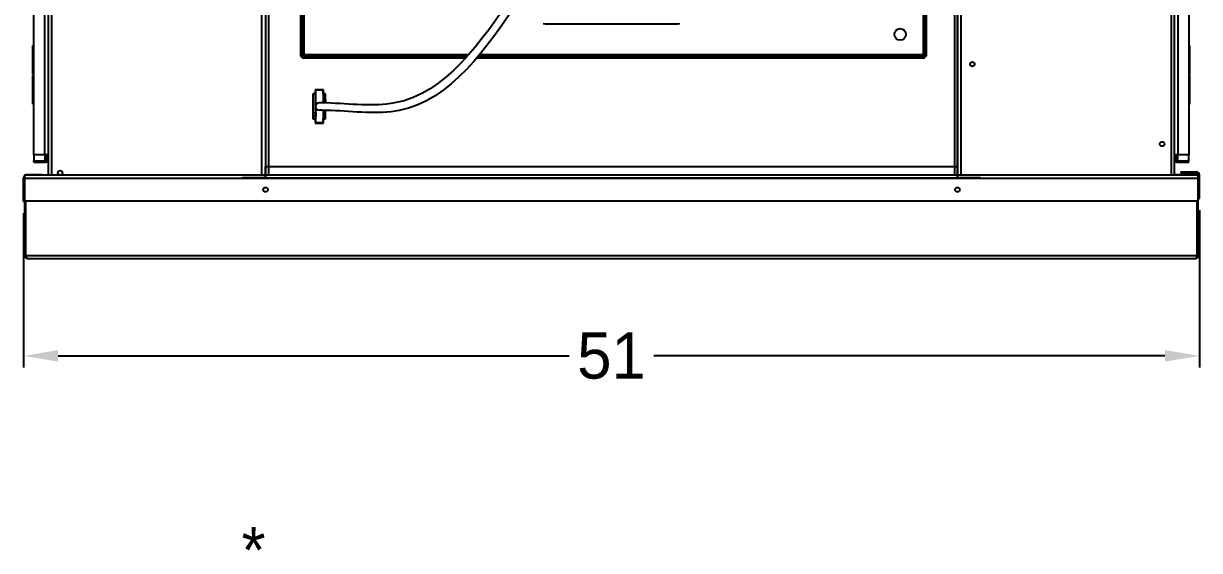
# Model space of a CAD drawing. Header units: inches. Extents: x 1229 to 1453, y -1023 to -720.
# Drawn here: x 1228.7 to 1279.7, y -780.7 to -757.8 of the extents above; entities that cross this region are included whole.
import ezdxf

# ---------------------------------------------------------------- set-up
doc = ezdxf.new("R2010")
doc.units = ezdxf.units.IN
doc.header["$MEASUREMENT"] = 0
doc.header["$PDSIZE"] = -1
doc.dimstyles.new('RAE Solutions', dxfattribs={"dimtxt": 2, "dimasz": 1.5, "dimexe": 0.5, "dimexo": 0.5, "dimgap": 0.5, "dimtad": 0, "dimtih": 1, "dimtoh": 1, "dimdec": 3, "dimrnd": 0.125, "dimzin": 1, "dimdsep": 46, "dimlunit": 5, "dimtxsty": 'Standard', "dimcen": 0.09, "dimadec": 0, "dimazin": 0, "dimtfac": 1, "dimtdec": 3, "dimtofl": 0, "dimtmove": 0, "dimatfit": 3, "dimfxl": 1, "dimtolj": 1, "dimtzin": 1, "dimarcsym": 0})

# ---------------------------------------------------------------- blocks, each defined once
blk = doc.blocks.new('*D250')
at = {"color": 0, "lineweight": -2, "transparency": 16777216}
for p, q in [((1228.678, -766.065), (1228.678, -772.754)), ((1279.669, -765.937), (1279.669, -772.754)), ((1230.178, -772.254), (1252.341, -772.254)), ((1278.169, -772.254), (1256.007, -772.254))]:
    blk.add_line(p, q, dxfattribs=at)
at = {"color": 0, "transparency": 16777216}
for points in [[(1230.178, -772.004), (1230.178, -772.504), (1228.678, -772.254)], [(1278.169, -772.004), (1278.169, -772.504), (1279.669, -772.254)]]:
    blk.add_solid(points, dxfattribs=at)
at = {"layer": 'Defpoints', "color": 0, "transparency": 16777216}
for p in [(1228.678, -765.565), (1279.669, -765.437), (1279.669, -772.254)]:
    blk.add_point(p, dxfattribs=at)
at = {"color": 0, "transparency": 16777216, "insert": (1254.174, -772.254), "char_height": 2, "attachment_point": 5}
blk.add_mtext('\\A1;51', dxfattribs=at)

msp = doc.modelspace()

# ---------------------------------------------------------------- linework, layer by layer
at = {"color": 18, "true_color": 0x000000}
for p, q in [((1239.1739, -725.9825), (1239.1739, -764.539)), ((1269.1739, -764.539), (1269.1739, -725.9825)), ((1239.1739, -764.539), (1239.1739, -764.039)), ((1239.1739, -764.039), (1269.1739, -764.039)), ((1239.1739, -764.539), (1239.1739, -764.039)), ((1239.1739, -764.539), (1238.1739, -764.539)), ((1239.1739, -764.539), (1238.1739, -764.539)), ((1239.1739, -764.539), (1269.1739, -764.539)), ((1239.1739, -764.539), (1269.1739, -764.539)), ((1270.1739, -764.539), (1269.1739, -764.539)), ((1270.1739, -764.539), (1269.1739, -764.539))]:
    msp.add_line(p, q, dxfattribs=at)
at = {"color": 18, "linetype": 'Continuous', "lineweight": 25, "true_color": 0x000000}
for p, q in [((1229.7671, -764.4265), (1229.7671, -727.0196)), ((1229.7671, -764.4265), (1229.7671, -727.0196)), ((1229.7671, -764.4265), (1229.7671, -727.0196)), ((1229.9001, -764.4265), (1229.9001, -727.0196)), ((1229.9001, -764.4265), (1229.9001, -727.0196)), ((1229.9001, -764.4265), (1229.9001, -727.0196)), ((1278.4369, -727.0196), (1278.4369, -764.4265)), ((1278.4369, -727.0196), (1278.4369, -764.4265)), ((1278.4369, -727.0196), (1278.4369, -764.4265)), ((1278.5699, -727.0196), (1278.5699, -764.4265)), ((1278.5699, -727.0196), (1278.5699, -764.4265)), ((1278.5699, -727.0196), (1278.5699, -764.4265)), ((1229.1261, -763.5456), (1229.1261, -727.2956)), ((1229.1261, -763.5456), (1229.1261, -727.2956)), ((1229.1261, -763.5456), (1229.1261, -727.2956)), ((1229.6051, -763.5456), (1229.6051, -727.2956)), ((1229.6051, -763.5456), (1229.6051, -727.2956)), ((1229.6051, -763.5456), (1229.6051, -727.2956)), ((1229.7511, -727.2956), (1229.7511, -763.5456)), ((1229.7511, -727.2956), (1229.7511, -763.5456)), ((1229.7511, -727.2956), (1229.7511, -763.5456)), ((1278.5859, -763.5456), (1278.5859, -727.2956)), ((1278.5859, -763.5456), (1278.5859, -727.2956)), ((1278.5859, -763.5456), (1278.5859, -727.2956)), ((1278.7319, -727.2956), (1278.7319, -763.5456)), ((1278.7319, -727.2956), (1278.7319, -763.5456)), ((1278.7319, -727.2956), (1278.7319, -763.5456)), ((1279.2109, -727.2956), (1279.2109, -763.5456)), ((1279.2109, -727.2956), (1279.2109, -763.5456)), ((1279.2109, -727.2956), (1279.2109, -763.5456)), ((1239.0171, -764.4265), (1239.0171, -731.0276)), ((1239.0171, -764.4265), (1239.0171, -731.0276)), ((1239.0171, -764.4265), (1239.0171, -731.0276)), ((1239.1739, -730.9825), (1239.1739, -764.4265)), ((1239.1739, -730.9825), (1239.1739, -764.4265)), ((1239.1739, -730.9825), (1239.1739, -764.4265)), ((1239.3069, -730.9825), (1239.3069, -764.4265)), ((1239.3069, -730.9825), (1239.3069, -764.4265)), ((1239.3069, -730.9825), (1239.3069, -764.4265)), ((1269.0409, -730.9825), (1269.0409, -764.4265)), ((1269.0409, -730.9825), (1269.0409, -764.4265)), ((1269.0409, -730.9825), (1269.0409, -764.4265)), ((1269.1739, -730.9825), (1269.1739, -764.4265)), ((1269.1739, -730.9825), (1269.1739, -764.4265)), ((1269.1739, -730.9825), (1269.1739, -764.4265)), ((1269.3199, -731.0276), (1269.3199, -764.4265)), ((1269.3199, -731.0276), (1269.3199, -764.4265)), ((1269.3199, -731.0276), (1269.3199, -764.4265)), ((1240.7536, -731.8687), (1240.7536, -759.2706)), ((1240.8366, -731.9447), (1240.8366, -759.1947)), ((1267.6906, -731.9447), (1267.6906, -759.1947)), ((1267.7736, -759.2706), (1267.7736, -731.8687)), ((1267.8366, -759.2706), (1267.8366, -731.8687)), ((1240.6906, -755.9397), (1240.6906, -759.2706)), ((1251.2059, -757.8487), (1251.2963, -757.8592)), ((1251.2963, -757.8592), (1257.0514, -757.8592)), ((1257.0514, -757.8592), (1257.1418, -757.8487)), ((1229.0791, -760.0406), (1229.0791, -758.8006)), ((1229.1261, -758.8006), (1229.0791, -758.8006)), ((1229.0791, -760.0406), (1229.0791, -758.8006)), ((1229.1261, -758.8006), (1229.0791, -758.8006)), ((1229.0791, -760.0406), (1229.0791, -758.8006)), ((1229.1261, -758.8006), (1229.0791, -758.8006)), ((1240.8366, -759.1947), (1247.9842, -759.1947)), ((1248.4552, -759.1947), (1267.6906, -759.1947)), ((1279.2579, -758.8051), (1279.2109, -758.8051)), ((1279.2579, -758.8051), (1279.2109, -758.8051)), ((1279.2579, -758.8051), (1279.2109, -758.8051)), ((1279.2579, -760.0451), (1279.2579, -758.8051)), ((1279.2579, -760.0451), (1279.2579, -758.8051)), ((1279.2579, -760.0451), (1279.2579, -758.8051)), ((1240.6906, -759.2706), (1240.7536, -759.2706)), ((1240.7607, -759.3407), (1240.7607, -759.2777)), ((1240.7607, -759.2777), (1247.9105, -759.2777)), ((1240.7607, -759.3407), (1247.8535, -759.3407)), ((1248.3331, -759.3407), (1267.7665, -759.3407)), ((1248.3862, -759.2777), (1267.7665, -759.2777)), ((1267.7665, -759.3407), (1267.7665, -759.2777)), ((1267.8366, -759.2706), (1267.7736, -759.2706)), ((1229.1261, -760.0406), (1229.0791, -760.0406)), ((1229.1261, -760.0406), (1229.0791, -760.0406)), ((1229.1261, -760.0406), (1229.0791, -760.0406)), ((1229.0796, -761.3431), (1229.0796, -760.1031)), ((1229.1261, -760.1031), (1229.0796, -760.1031)), ((1229.0796, -761.3431), (1229.0796, -760.1031)), ((1229.1261, -760.1031), (1229.0796, -760.1031)), ((1229.0796, -761.3431), (1229.0796, -760.1031)), ((1229.1261, -760.1031), (1229.0796, -760.1031)), ((1229.0949, -760.0406), (1229.0949, -760.1031)), ((1229.0949, -760.0406), (1229.0949, -760.1031)), ((1229.0949, -760.0406), (1229.0949, -760.1031)), ((1229.7511, -760.1031), (1229.7671, -760.1031)), ((1229.7511, -760.1031), (1229.7671, -760.1031)), ((1229.7511, -760.1031), (1229.7671, -760.1031)), ((1278.5699, -760.1076), (1278.5859, -760.1076)), ((1278.5699, -760.1076), (1278.5859, -760.1076)), ((1278.5699, -760.1076), (1278.5859, -760.1076)), ((1279.2579, -760.0451), (1279.2109, -760.0451)), ((1279.2579, -760.0451), (1279.2109, -760.0451)), ((1279.2579, -760.0451), (1279.2109, -760.0451)), ((1279.2574, -760.1076), (1279.2109, -760.1076)), ((1279.2574, -760.1076), (1279.2109, -760.1076)), ((1279.2574, -760.1076), (1279.2109, -760.1076)), ((1279.2421, -760.1076), (1279.2421, -760.0451)), ((1279.2421, -760.1076), (1279.2421, -760.0451)), ((1279.2421, -760.1076), (1279.2421, -760.0451)), ((1279.2574, -761.3476), (1279.2574, -760.1076)), ((1279.2574, -761.3476), (1279.2574, -760.1076)), ((1279.2574, -761.3476), (1279.2574, -760.1076)), ((1241.6821, -760.7262), (1241.3221, -760.7262)), ((1241.3221, -760.7262), (1241.3221, -760.9012)), ((1241.6721, -760.7262), (1241.3321, -760.7262)), ((1241.3321, -760.7262), (1241.3321, -760.9012)), ((1241.6721, -760.7362), (1241.3321, -760.7362)), ((1241.3321, -760.7362), (1241.3321, -760.9112)), ((1241.6721, -760.9012), (1241.6721, -760.7262)), ((1241.6721, -760.9112), (1241.6721, -760.7362)), ((1241.6821, -760.9012), (1241.6821, -760.7262)), ((1241.2271, -760.9012), (1241.2271, -761.9862)), ((1241.3221, -760.9012), (1241.2271, -760.9012)), ((1241.2371, -760.9012), (1241.2371, -761.7162)), ((1241.3321, -760.9012), (1241.2371, -760.9012)), ((1241.2371, -760.9112), (1241.2371, -761.9762)), ((1241.3321, -760.9112), (1241.2371, -760.9112)), ((1241.3321, -760.9112), (1241.3321, -761.9762)), ((1241.7671, -760.9012), (1241.6721, -760.9012)), ((1241.7671, -760.9112), (1241.6721, -760.9112)), ((1241.6721, -760.9112), (1241.6721, -761.2852)), ((1241.7771, -760.9012), (1241.6821, -760.9012)), ((1241.7671, -761.2885), (1241.7671, -760.9012)), ((1241.7671, -761.2885), (1241.7671, -760.9112)), ((1241.7671, -761.1501), (1241.7671, -761.2885)), ((1241.7771, -761.2889), (1241.7771, -760.9012)), ((1229.1261, -761.3431), (1229.0796, -761.3431)), ((1229.1261, -761.3431), (1229.0796, -761.3431)), ((1229.1261, -761.3431), (1229.0796, -761.3431)), ((1229.7511, -761.3431), (1229.7671, -761.3431)), ((1229.7511, -761.3431), (1229.7671, -761.3431)), ((1229.7511, -761.3431), (1229.7671, -761.3431)), ((1241.2371, -761.7162), (1241.3471, -761.7162)), ((1241.3471, -761.7162), (1241.3471, -761.8662)), ((1241.6721, -761.6099), (1241.6721, -761.9762)), ((1241.7671, -761.9662), (1241.7671, -761.6122)), ((1241.7671, -761.9762), (1241.7671, -761.6122)), ((1241.7771, -761.9862), (1241.7771, -761.6124)), ((1278.5699, -761.3476), (1278.5859, -761.3476)), ((1278.5699, -761.3476), (1278.5859, -761.3476)), ((1278.5699, -761.3476), (1278.5859, -761.3476)), ((1279.2574, -761.3476), (1279.2109, -761.3476)), ((1279.2574, -761.3476), (1279.2109, -761.3476)), ((1279.2574, -761.3476), (1279.2109, -761.3476)), ((1241.2271, -761.9862), (1241.3221, -761.9862)), ((1241.3471, -761.8662), (1241.2371, -761.8662)), ((1241.2371, -761.8662), (1241.2371, -761.9662)), ((1241.2371, -761.9662), (1241.3321, -761.9662)), ((1241.2371, -761.9762), (1241.3321, -761.9762)), ((1241.3221, -761.9862), (1241.3221, -762.1612)), ((1241.3221, -762.1612), (1241.6821, -762.1612)), ((1241.3321, -761.9662), (1241.3321, -762.1412)), ((1241.3321, -761.9762), (1241.3321, -762.1512)), ((1241.3321, -762.1412), (1241.6721, -762.1412)), ((1241.3321, -762.1512), (1241.6721, -762.1512)), ((1241.6721, -762.1412), (1241.6721, -761.9662)), ((1241.6721, -761.9662), (1241.7671, -761.9662)), ((1241.6721, -762.1512), (1241.6721, -761.9762)), ((1241.6721, -761.9762), (1241.7671, -761.9762)), ((1241.6821, -761.9862), (1241.7771, -761.9862)), ((1241.6821, -762.1612), (1241.6821, -761.9862)), ((1229.6051, -763.5456), (1229.1261, -763.5456)), ((1229.1261, -763.5456), (1229.1261, -763.7956)), ((1229.6051, -763.5456), (1229.1261, -763.5456)), ((1229.1261, -763.5456), (1229.1261, -763.7956)), ((1229.6051, -763.5456), (1229.1261, -763.5456)), ((1229.1261, -763.5456), (1229.1261, -763.7956)), ((1229.1261, -763.8586), (1229.1261, -763.7956)), ((1229.1261, -763.7956), (1229.6051, -763.7956)), ((1229.1261, -763.8586), (1229.1261, -763.7956)), ((1229.1261, -763.7956), (1229.6051, -763.7956)), ((1229.1261, -763.8586), (1229.1261, -763.7956)), ((1229.1261, -763.7956), (1229.6051, -763.7956)), ((1229.7252, -763.5456), (1229.6051, -763.5456)), ((1229.6051, -763.5456), (1229.6051, -763.7956)), ((1229.7252, -763.5456), (1229.6051, -763.5456)), ((1229.6051, -763.5456), (1229.6051, -763.7956)), ((1229.7252, -763.5456), (1229.6051, -763.5456)), ((1229.6051, -763.5456), (1229.6051, -763.7956)), ((1229.6051, -763.7956), (1229.6051, -763.8586)), ((1229.6051, -763.7956), (1229.6051, -763.8586)), ((1229.6051, -763.7956), (1229.6051, -763.8586)), ((1229.6881, -763.7956), (1229.6881, -763.5456)), ((1229.6881, -763.7956), (1229.6881, -763.5456)), ((1229.6881, -763.7956), (1229.6881, -763.5456)), ((1229.7252, -763.7956), (1229.6881, -763.7956)), ((1229.7252, -763.7956), (1229.6881, -763.7956)), ((1229.7252, -763.7956), (1229.6881, -763.7956)), ((1229.7511, -763.5456), (1229.7252, -763.5456)), ((1229.7511, -763.5456), (1229.7252, -763.5456)), ((1229.7511, -763.5456), (1229.7252, -763.5456)), ((1229.7511, -763.7956), (1229.7252, -763.7956)), ((1229.7511, -763.7956), (1229.7252, -763.7956)), ((1229.7511, -763.7956), (1229.7252, -763.7956)), ((1229.7511, -763.7956), (1229.7511, -763.5456)), ((1229.7511, -763.7956), (1229.7511, -763.5456)), ((1229.7511, -763.7956), (1229.7511, -763.5456)), ((1278.5859, -763.5456), (1278.6117, -763.5456)), ((1278.5859, -763.5456), (1278.5859, -763.7956)), ((1278.5859, -763.5456), (1278.6117, -763.5456)), ((1278.5859, -763.5456), (1278.5859, -763.7956)), ((1278.5859, -763.5456), (1278.6117, -763.5456)), ((1278.5859, -763.5456), (1278.5859, -763.7956)), ((1278.5859, -763.7956), (1278.6117, -763.7956)), ((1278.5859, -763.7956), (1278.6117, -763.7956)), ((1278.5859, -763.7956), (1278.6117, -763.7956)), ((1278.7319, -763.5456), (1278.6117, -763.5456)), ((1278.7319, -763.5456), (1278.6117, -763.5456)), ((1278.7319, -763.5456), (1278.6117, -763.5456)), ((1278.6117, -763.7956), (1278.6489, -763.7956)), ((1278.6117, -763.7956), (1278.6489, -763.7956)), ((1278.6117, -763.7956), (1278.6489, -763.7956)), ((1278.6489, -763.5456), (1278.6489, -763.7956)), ((1278.6489, -763.5456), (1278.6489, -763.7956)), ((1278.6489, -763.5456), (1278.6489, -763.7956)), ((1279.2109, -763.5456), (1278.7319, -763.5456)), ((1278.7319, -763.7956), (1278.7319, -763.5456)), ((1279.2109, -763.5456), (1278.7319, -763.5456)), ((1278.7319, -763.7956), (1278.7319, -763.5456)), ((1279.2109, -763.5456), (1278.7319, -763.5456)), ((1278.7319, -763.7956), (1278.7319, -763.5456)), ((1278.7319, -763.7956), (1278.7319, -763.8586)), ((1278.7319, -763.7956), (1279.2109, -763.7956)), ((1278.7319, -763.7956), (1278.7319, -763.8586)), ((1278.7319, -763.7956), (1279.2109, -763.7956)), ((1278.7319, -763.7956), (1278.7319, -763.8586)), ((1278.7319, -763.7956), (1279.2109, -763.7956)), ((1279.2109, -763.7956), (1279.2109, -763.5456)), ((1279.2109, -763.7956), (1279.2109, -763.5456)), ((1279.2109, -763.7956), (1279.2109, -763.5456)), ((1279.2109, -763.8586), (1279.2109, -763.7956)), ((1279.2109, -763.8586), (1279.2109, -763.7956)), ((1279.2109, -763.8586), (1279.2109, -763.7956)), ((1229.1261, -763.8586), (1229.6051, -763.8586)), ((1229.1261, -763.8586), (1229.6051, -763.8586)), ((1229.1261, -763.8586), (1229.6051, -763.8586)), ((1278.7319, -763.8586), (1279.2109, -763.8586)), ((1278.7319, -763.8586), (1279.2109, -763.8586)), ((1278.7319, -763.8586), (1279.2109, -763.8586)), ((1278.8569, -764.2788), (1278.8569, -764.3288)), ((1278.8569, -764.2788), (1279.5364, -764.2788)), ((1278.8569, -764.2788), (1278.8569, -764.3288)), ((1278.8569, -764.2788), (1279.5364, -764.2788)), ((1278.8569, -764.2788), (1278.8569, -764.3288)), ((1278.8569, -764.2788), (1279.5364, -764.2788)), ((1278.8569, -764.3288), (1279.5364, -764.3288)), ((1278.8569, -764.3288), (1279.5364, -764.3288)), ((1278.8569, -764.3288), (1279.5364, -764.3288)), ((1279.5364, -764.2788), (1279.5364, -764.3288)), ((1279.5364, -764.2788), (1279.5364, -764.3288)), ((1279.5364, -764.2788), (1279.5364, -764.3288)), ((1228.6784, -765.5645), (1228.6784, -764.539)), ((1228.7284, -764.539), (1228.6784, -764.539)), ((1228.6784, -765.5645), (1228.6784, -764.539)), ((1228.7284, -764.539), (1228.6784, -764.539)), ((1228.6784, -765.5645), (1228.6784, -764.539)), ((1228.7284, -764.539), (1228.6784, -764.539)), ((1228.7284, -764.4265), (1228.7284, -764.4025)), ((1228.7284, -764.4025), (1229.7284, -764.4025)), ((1228.7284, -764.4265), (1228.7284, -764.4025)), ((1228.7284, -764.4025), (1229.7284, -764.4025)), ((1228.7284, -764.4265), (1228.7284, -764.4025)), ((1228.7284, -764.4025), (1229.7284, -764.4025)), ((1228.7284, -764.5595), (1228.7284, -764.4265)), ((1279.6194, -764.4265), (1228.7284, -764.4265)), ((1228.7284, -764.5595), (1228.7284, -764.4265)), ((1279.6194, -764.4265), (1228.7284, -764.4265)), ((1228.7284, -764.5595), (1228.7284, -764.4265)), ((1228.7284, -765.5515), (1228.7284, -764.5595)), ((1228.7284, -765.5515), (1228.7284, -764.5595)), ((1279.6194, -764.5595), (1228.7284, -764.5595)), ((1228.7284, -765.5515), (1228.7284, -764.5595)), ((1279.6194, -764.5595), (1228.7284, -764.5595)), ((1229.4909, -764.406), (1228.8114, -764.406)), ((1228.8114, -764.406), (1228.8114, -764.4265)), ((1229.4909, -764.406), (1228.8114, -764.406)), ((1228.8114, -764.406), (1228.8114, -764.4265)), ((1229.4909, -764.406), (1228.8114, -764.406)), ((1228.8114, -764.406), (1228.8114, -764.4265)), ((1229.4909, -764.406), (1229.4909, -764.4265)), ((1229.4909, -764.406), (1229.4909, -764.4265)), ((1229.4909, -764.406), (1229.4909, -764.4265)), ((1229.7284, -764.4265), (1229.7284, -764.4025)), ((1229.7284, -764.4025), (1229.7671, -764.4025)), ((1229.7284, -764.4265), (1229.7284, -764.4025)), ((1229.7284, -764.4025), (1229.7671, -764.4025)), ((1229.7284, -764.4265), (1229.7284, -764.4025)), ((1229.7284, -764.4025), (1229.7671, -764.4025)), ((1278.5699, -764.4025), (1278.6194, -764.4025)), ((1278.5699, -764.4025), (1278.6194, -764.4025)), ((1278.5699, -764.4025), (1278.6194, -764.4025)), ((1278.6194, -764.4025), (1278.6194, -764.4265)), ((1279.6188, -764.4025), (1278.6194, -764.4025)), ((1278.6194, -764.4025), (1278.6194, -764.4265)), ((1279.6188, -764.4025), (1278.6194, -764.4025)), ((1278.6194, -764.4025), (1278.6194, -764.4265)), ((1279.6188, -764.4025), (1278.6194, -764.4025)), ((1279.6194, -764.4118), (1279.6694, -764.4118)), ((1279.6194, -764.437), (1279.6194, -764.4118)), ((1279.6194, -764.4118), (1279.6694, -764.4118)), ((1279.6194, -764.437), (1279.6194, -764.4118)), ((1279.6194, -764.4118), (1279.6694, -764.4118)), ((1279.6194, -764.437), (1279.6194, -764.4118)), ((1279.6194, -764.5595), (1279.6194, -764.437)), ((1279.6194, -764.5595), (1279.6194, -764.437)), ((1279.6194, -764.5595), (1279.6194, -764.437)), ((1279.6194, -765.5515), (1279.6194, -764.5595)), ((1279.6194, -765.5515), (1279.6194, -764.5595)), ((1279.6194, -765.5515), (1279.6194, -764.5595)), ((1279.6694, -765.4373), (1279.6694, -764.4118)), ((1279.6694, -765.4373), (1279.6694, -764.4118)), ((1279.6694, -765.4373), (1279.6694, -764.4118)), ((1228.7284, -765.5645), (1228.6784, -765.5645)), ((1228.7284, -765.5645), (1228.6784, -765.5645)), ((1228.7284, -765.5645), (1228.6784, -765.5645)), ((1228.7284, -765.5645), (1228.7284, -765.5515)), ((1228.7284, -765.5645), (1228.7284, -765.5515)), ((1279.5623, -765.5515), (1228.7284, -765.5515)), ((1228.7284, -765.5645), (1228.7284, -765.5515)), ((1279.5623, -765.5515), (1228.7284, -765.5515)), ((1228.7284, -767.906), (1228.7284, -765.5645)), ((1228.7284, -767.906), (1228.7284, -765.5645)), ((1228.7284, -767.906), (1228.7284, -765.5645)), ((1228.7784, -767.906), (1228.7784, -765.5515)), ((1228.7784, -767.906), (1228.7784, -765.5515)), ((1228.7784, -767.906), (1228.7784, -765.5515)), ((1228.7854, -767.906), (1228.7854, -765.5515)), ((1228.7854, -767.906), (1228.7854, -765.5515)), ((1228.7854, -767.906), (1228.7854, -765.5515)), ((1279.5623, -767.906), (1279.5623, -765.5515)), ((1279.5623, -767.906), (1279.5623, -765.5515)), ((1279.5623, -767.906), (1279.5623, -765.5515)), ((1279.5694, -767.906), (1279.5694, -765.5515)), ((1279.5694, -767.906), (1279.5694, -765.5515)), ((1279.5694, -767.906), (1279.5694, -765.5515)), ((1279.6194, -765.4373), (1279.6694, -765.4373)), ((1279.6194, -765.4373), (1279.6694, -765.4373)), ((1279.6194, -765.4373), (1279.6694, -765.4373)), ((1279.6194, -767.906), (1279.6194, -765.5515)), ((1279.6194, -767.906), (1279.6194, -765.5515)), ((1279.6194, -767.906), (1279.6194, -765.5515)), ((1228.7284, -767.906), (1228.7784, -767.906)), ((1228.7284, -767.906), (1228.7784, -767.906)), ((1228.7284, -767.906), (1228.7784, -767.906)), ((1228.7854, -767.906), (1279.5623, -767.906)), ((1228.7854, -767.906), (1279.5623, -767.906)), ((1279.6194, -767.906), (1279.5694, -767.906)), ((1279.6194, -767.906), (1279.5694, -767.906)), ((1279.6194, -767.906), (1279.5694, -767.906)), ((1228.8614, -768.039), (1279.4864, -768.039)), ((1228.8614, -768.039), (1279.4864, -768.039))]:
    msp.add_line(p, q, dxfattribs=at)
for centre, radius in [((1266.6906, -758.3197), 0.25), ((1269.8199, -759.6111), 0.0995), ((1269.8199, -759.6111), 0.0995), ((1269.8199, -759.6111), 0.0995), ((1278.0462, -763.0696), 0.0995), ((1278.0462, -763.0696), 0.0995), ((1278.0462, -763.0696), 0.0995), ((1230.2671, -764.3196), 0.0995), ((1230.2671, -764.3196), 0.0995), ((1230.2671, -764.3196), 0.0995), ((1239.1739, -765.0515), 0.0995), ((1239.1739, -765.0515), 0.0995), ((1239.1739, -765.0515), 0.0995), ((1269.1739, -765.0515), 0.0995), ((1269.1739, -765.0515), 0.0995), ((1269.1739, -765.0515), 0.0995)]:
    msp.add_circle(centre, radius, dxfattribs=at)
for centre, radius, start, end in [((1241.5021, -761.4437), 0.1631, 90, 270), ((1229.6051, -763.7126), 0.083, 270, 0), ((1229.6051, -763.7126), 0.083, 270, 0), ((1229.6051, -763.7126), 0.083, 270, 0), ((1229.6051, -763.7126), 0.146, 270, 325.35478), ((1229.6051, -763.7126), 0.146, 270, 325.35478), ((1229.6051, -763.7126), 0.146, 270, 325.35478), ((1278.7319, -763.7126), 0.146, 214.64522, 270), ((1278.7319, -763.7126), 0.146, 214.64522, 270), ((1278.7319, -763.7126), 0.146, 214.64522, 270), ((1278.7319, -763.7126), 0.083, 180, 270), ((1278.7319, -763.7126), 0.083, 180, 270), ((1278.7319, -763.7126), 0.083, 180, 270), ((1279.5364, -764.4118), 0.133, 0, 90), ((1279.5364, -764.4118), 0.133, 0, 90), ((1279.5364, -764.4118), 0.133, 0, 90), ((1279.5364, -764.4118), 0.083, 0, 90), ((1279.5364, -764.4118), 0.083, 0, 90), ((1279.5364, -764.4118), 0.083, 0, 90), ((1228.8114, -764.539), 0.133, 128.61324, 180), ((1228.8114, -764.539), 0.133, 128.61324, 180), ((1228.8114, -764.539), 0.133, 128.61324, 180), ((1228.8114, -764.539), 0.133, 90, 122.2353), ((1228.8114, -764.539), 0.133, 90, 122.2353), ((1228.8114, -764.539), 0.133, 90, 122.2353)]:
    msp.add_arc(centre, radius, start, end, dxfattribs=at)
for points, knots in [([(1250.4775, -756.3771), (1250.4492, -756.4188), (1250.4209, -756.4605), (1250.3926, -756.5023), (1250.3926, -756.5023), (1250.3926, -756.5023), (1250.3926, -756.5023), (1250.368, -756.5386), (1250.3434, -756.5749), (1250.3188, -756.6112), (1250.3021, -756.6358), (1250.2854, -756.6605), (1250.2688, -756.6851), (1248.74, -758.9414), (1246.59, -762.1148), (1242.8341, -761.6386), (1241.6696, -761.6091), (1241.4976, -761.6068)], [-0.3298403, -0.3298403, -0.3298403, -0.3298403, -0.195731, -0.195731, -0.195731, -0.195731, -0.195731, -0.195731, -0.079089, -0.079089, -0.079089, 0, 0, 0, 7.2472697, 10.1929424, 10.7060179, 10.7060179, 10.7060179, 10.7060179]), ([(1250.1443, -756.2584), (1250.1172, -756.2985), (1250.09, -756.3386), (1250.0628, -756.3787), (1250.0385, -756.4146), (1250.0142, -756.4505), (1249.9898, -756.4864), (1249.9889, -756.4878), (1249.9879, -756.4892), (1249.987, -756.4906), (1248.4885, -758.7011), (1246.3491, -761.7786), (1242.7117, -761.3174), (1241.6097, -761.283), (1241.5021, -761.2805)], [-0.1037755, -0.1037755, -0.1037755, -0.1037755, 0.0250348, 0.0250348, 0.0250348, 0.1403463, 0.1403463, 0.1403463, 0.1448443, 0.1448443, 0.1448443, 7.2472697, 10.1929424, 10.5128293, 10.5128293, 10.5128293, 10.5128293]), ([(1240.8366, -759.1947), (1240.8244, -759.2063), (1240.8045, -759.2253), (1240.7834, -759.2468), (1240.7705, -759.2573), (1240.7618, -759.2633), (1240.755, -759.2679), (1240.7541, -759.2697), (1240.7536, -759.2706)], [0, 0, 0, 0, 0.3258872, 0.532605, 0.6334719, 0.7438525, 0.8655852, 1, 1, 1, 1]), ([(1240.7607, -759.2777), (1240.7613, -759.277), (1240.7625, -759.2756), (1240.77, -759.265), (1240.7844, -759.248), (1240.8079, -759.2243), (1240.8268, -759.2048), (1240.8366, -759.1947)], [0, 0, 0, 0, 0.1567996, 0.3135501, 0.4731286, 0.7271257, 1, 1, 1, 1]), ([(1267.7736, -759.2706), (1267.7731, -759.2697), (1267.7722, -759.268), (1267.7654, -759.2633), (1267.7568, -759.2574), (1267.7438, -759.2468), (1267.7227, -759.2253), (1267.7028, -759.2063), (1267.6906, -759.1947)], [0, 0, 0, 0, 0.1341537, 0.2556433, 0.3658237, 0.4665063, 0.674499, 1, 1, 1, 1]), ([(1267.6906, -759.1947), (1267.7028, -759.2074), (1267.7222, -759.2278), (1267.7462, -759.2514), (1267.7579, -759.2674), (1267.7638, -759.2763), (1267.7657, -759.2773), (1267.7665, -759.2777)], [0, 0, 0, 0, 0.3419603, 0.5458778, 0.7126603, 0.879217, 1, 1, 1, 1]), ([(1228.8614, -768.039), (1228.8465, -768.0376), (1228.8144, -768.0344), (1228.7744, -768.0104), (1228.7447, -767.9742), (1228.7304, -767.9389), (1228.729, -767.9155), (1228.7284, -767.906)], [0, 0, 0, 0, 0.2307479, 0.4984397, 0.6861954, 0.8736402, 1, 1, 1, 1]), ([(1228.8614, -768.039), (1228.8465, -768.0376), (1228.8144, -768.0344), (1228.7744, -768.0104), (1228.7447, -767.9742), (1228.7304, -767.9389), (1228.729, -767.9155), (1228.7284, -767.906)], [0, 0, 0, 0, 0.2307479, 0.4984397, 0.6861954, 0.8736402, 1, 1, 1, 1]), ([(1228.8614, -768.039), (1228.8465, -768.0376), (1228.8144, -768.0344), (1228.7744, -768.0104), (1228.7447, -767.9742), (1228.7304, -767.9389), (1228.729, -767.9155), (1228.7284, -767.906)], [0, 0, 0, 0, 0.2307479, 0.4984397, 0.6861954, 0.8736402, 1, 1, 1, 1]), ([(1228.7903, -767.9488), (1228.7901, -767.9485), (1228.7851, -767.9423), (1228.78, -767.9271), (1228.7788, -767.9123), (1228.7784, -767.906)], [0, 0, 0, 0, 0.0213434, 0.5824645, 1, 1, 1, 1]), ([(1228.7903, -767.9488), (1228.7901, -767.9485), (1228.7851, -767.9423), (1228.78, -767.9271), (1228.7788, -767.9123), (1228.7784, -767.906)], [0, 0, 0, 0, 0.0213434, 0.5824645, 1, 1, 1, 1]), ([(1228.7903, -767.9488), (1228.7901, -767.9485), (1228.7851, -767.9423), (1228.78, -767.9271), (1228.7788, -767.9123), (1228.7784, -767.906)], [0, 0, 0, 0, 0.0213434, 0.5824645, 1, 1, 1, 1]), ([(1228.7854, -767.906), (1228.7864, -767.9171), (1228.7881, -767.9381), (1228.7939, -767.9731), (1228.8049, -768.0051), (1228.8305, -768.0325), (1228.8497, -768.0366), (1228.8614, -768.039)], [0, 0, 0, 0, 0.1482896, 0.2809185, 0.5008019, 0.69753, 1, 1, 1, 1]), ([(1228.7854, -767.906), (1228.7864, -767.9171), (1228.7881, -767.9381), (1228.7939, -767.9731), (1228.8049, -768.0051), (1228.8305, -768.0325), (1228.8497, -768.0366), (1228.8614, -768.039)], [0, 0, 0, 0, 0.1482896, 0.2809185, 0.5008019, 0.69753, 1, 1, 1, 1]), ([(1228.7854, -767.906), (1228.7864, -767.9171), (1228.7881, -767.9381), (1228.7939, -767.9731), (1228.8049, -768.0051), (1228.8305, -768.0325), (1228.8497, -768.0366), (1228.8614, -768.039)], [0, 0, 0, 0, 0.1482896, 0.2809185, 0.5008019, 0.69753, 1, 1, 1, 1]), ([(1279.4864, -768.039), (1279.4977, -768.0368), (1279.5172, -768.0329), (1279.5387, -768.0093), (1279.5502, -767.9859), (1279.5567, -767.9627), (1279.5611, -767.9356), (1279.5619, -767.9161), (1279.5623, -767.906)], [0, 0, 0, 0, 0.2914182, 0.4990277, 0.617298, 0.7394342, 0.8666504, 1, 1, 1, 1]), ([(1279.6194, -767.906), (1279.618, -767.9201), (1279.6154, -767.9483), (1279.5953, -767.9857), (1279.5646, -768.0165), (1279.5269, -768.0357), (1279.4988, -768.038), (1279.4864, -768.039)], [0, 0, 0, 0, 0.1872374, 0.3741867, 0.5614634, 0.806054, 1, 1, 1, 1]), ([(1279.4864, -768.039), (1279.4977, -768.0368), (1279.5172, -768.0329), (1279.5387, -768.0093), (1279.5502, -767.9859), (1279.5567, -767.9627), (1279.5611, -767.9356), (1279.5619, -767.9161), (1279.5623, -767.906)], [0, 0, 0, 0, 0.2914182, 0.4990277, 0.617298, 0.7394342, 0.8666504, 1, 1, 1, 1]), ([(1279.6194, -767.906), (1279.618, -767.9201), (1279.6154, -767.9483), (1279.5953, -767.9857), (1279.5646, -768.0165), (1279.5269, -768.0357), (1279.4988, -768.038), (1279.4864, -768.039)], [0, 0, 0, 0, 0.1872374, 0.3741867, 0.5614634, 0.806054, 1, 1, 1, 1]), ([(1279.4864, -768.039), (1279.4977, -768.0368), (1279.5172, -768.0329), (1279.5387, -768.0093), (1279.5502, -767.9859), (1279.5567, -767.9627), (1279.5611, -767.9356), (1279.5619, -767.9161), (1279.5623, -767.906)], [0, 0, 0, 0, 0.2914182, 0.4990277, 0.617298, 0.7394342, 0.8666504, 1, 1, 1, 1]), ([(1279.6194, -767.906), (1279.618, -767.9201), (1279.6154, -767.9483), (1279.5953, -767.9857), (1279.5646, -768.0165), (1279.5269, -768.0357), (1279.4988, -768.038), (1279.4864, -768.039)], [0, 0, 0, 0, 0.1872374, 0.3741867, 0.5614634, 0.806054, 1, 1, 1, 1]), ([(1279.5694, -767.906), (1279.5687, -767.9149), (1279.5678, -767.9288), (1279.5614, -767.9402), (1279.5591, -767.9444)], [0, 0, 0, 0, 0.6336227, 1, 1, 1, 1]), ([(1279.5694, -767.906), (1279.5687, -767.9149), (1279.5678, -767.9288), (1279.5614, -767.9402), (1279.5591, -767.9444)], [0, 0, 0, 0, 0.6336227, 1, 1, 1, 1]), ([(1279.5694, -767.906), (1279.5687, -767.9149), (1279.5678, -767.9288), (1279.5614, -767.9402), (1279.5591, -767.9444)], [0, 0, 0, 0, 0.6336227, 1, 1, 1, 1])]:
    msp.add_open_spline(points, degree=3, knots=knots, dxfattribs=at)

# ---------------------------------------------------------------- texts
at = {"color": 18, "true_color": 0x000000, "insert": (1238.6525, -780.6683), "char_height": 2, "attachment_point": 5}
msp.add_mtext('\\A1;*', dxfattribs=at)

# ---------------------------------------------------------------- dimensions: what is measured, and where the dimension line sits
at = {"color": 18, "true_color": 0x000000}
dim = msp.add_linear_dim(base=(1279.6694, -772.2543), p1=(1228.6784, -765.5645), p2=(1279.6694, -765.4373), dimstyle='RAE Solutions', dxfattribs=at)
dim.commit()
dim.dimension.update_dxf_attribs({"geometry": '*D250', "text_midpoint": (1254.1739, -772.2543)})

doc.saveas('drawing.dxf')
